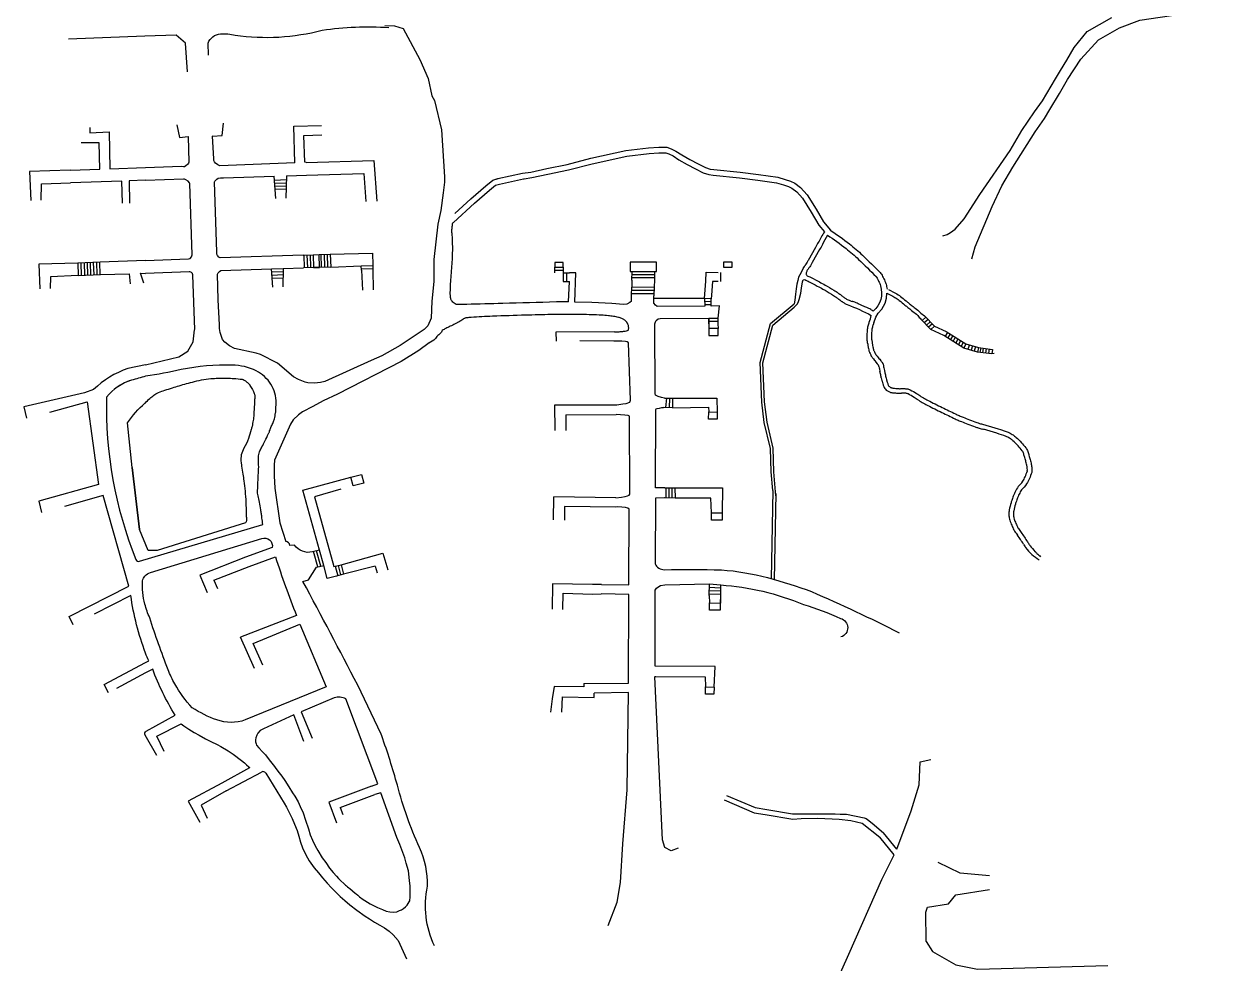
# Model space of a CAD drawing. Header units: inches. Extents: x 115195 to 116809, y 149977 to 152334.
# Drawn here: x 115461.2 to 115848.5, y 151660.7 to 151965.2 of the extents above; entities that cross this region are included whole.
import ezdxf

# ---------------------------------------------------------------- set-up
doc = ezdxf.new("R2010")
doc.units = ezdxf.units.IN
doc.header["$MEASUREMENT"] = 0
doc.layers.add('Alley', color=7, linetype='Continuous', true_color=0x005ce6)

msp = doc.modelspace()

# ---------------------------------------------------------------- linework, layer by layer
at = {"layer": 'Alley'}
for p, q in [((115500.38, 151961.18), (115475.6, 151960.23)), ((115476.13, 151917.75), (115485.75, 151918.1)), ((115489.03, 151918.17), (115500.6, 151918.64)), ((115542.84, 151908.59), (115542.3, 151915.83)), ((115542.39, 151914.56), (115546.25, 151914.74)), ((115546.28, 151915.95), (115546.09, 151908.7)), ((115546.28, 151915.95), (115552.73, 151916.15)), ((115542.47, 151913.57), (115546.22, 151913.72)), ((115542.54, 151912.57), (115546.19, 151912.7)), ((115542.62, 151911.57), (115546.17, 151911.68)), ((115479.66, 151887.66), (115479.77, 151883.67)), ((115480.66, 151887.7), (115480.77, 151883.72)), ((115481.65, 151887.74), (115481.78, 151883.76)), ((115482.65, 151887.78), (115482.79, 151883.81)), ((115483.65, 151887.82), (115483.8, 151883.85)), ((115484.65, 151887.86), (115484.81, 151883.9)), ((115485.65, 151887.89), (115485.81, 151883.94)), ((115500.6, 151888.45), (115485.84, 151887.9)), ((115551.89, 151890.25), (115552.02, 151886.13)), ((115552.89, 151890.3), (115553.03, 151886.15)), ((115553.89, 151890.34), (115554.04, 151886.18)), ((115554.89, 151890.38), (115556.89, 151890.43)), ((115557.43, 151890.45), (115557.55, 151886.28)), ((115558.43, 151890.5), (115558.57, 151886.3)), ((115559.43, 151890.54), (115559.6, 151886.32)), ((115514.72, 151884.84), (115500.6, 151884.29)), ((115516.52, 151866.09), (115515.92, 151883.75)), ((115541.44, 151884.78), (115545.2, 151884.93)), ((115541.52, 151883.78), (115545.17, 151883.91)), ((115545.22, 151885.95), (115551.79, 151886.13)), ((115555.5, 151886.22), (115556.55, 151886.26)), ((115556.5, 151886.25), (115555.55, 151886.22)), ((115556, 151886.24), (115556.05, 151886.24)), ((115560.62, 151886.35), (115570.51, 151886.76)), ((115570.57, 151885.76), (115574.24, 151885.87)), ((115570.6, 151885.4), (115570.88, 151878.85)), ((115574.25, 151885.49), (115574.35, 151878.97)), ((115633.27, 151885.38), (115635.98, 151885.35)), ((115636.98, 151884.38), (115637.01, 151881.68)), ((115658.28, 151883.96), (115665.55, 151883.98)), ((115686.93, 151884.58), (115686.92, 151881.68)), ((115541.59, 151882.78), (115545.14, 151882.89)), ((115637.64, 151875.04), (115638.01, 151881.66)), ((115658.24, 151882.07), (115658.21, 151879.84)), ((115658.26, 151882.96), (115665.54, 151882.98)), ((115665.53, 151882.1), (115665.44, 151879.94)), ((115658.11, 151875.35), (115658.1, 151877.2)), ((115658.13, 151877.84), (115665.36, 151877.78)), ((115658.17, 151878.84), (115665.4, 151878.86)), ((115681.79, 151876.22), (115665.31, 151876.22)), ((115683.87, 151875.11), (115681.81, 151875.16)), ((115683.87, 151874.11), (115681.82, 151874.11)), ((115683.14, 151868.83), (115686.11, 151868.82)), ((115686.1, 151867.97), (115686.14, 151866.45)), ((115753.48, 151870.07), (115752.27, 151869)), ((115754.18, 151869.35), (115752.97, 151868.28)), ((115754.89, 151868.64), (115753.67, 151867.57)), ((115755.59, 151867.93), (115754.38, 151866.86)), ((115759.3, 151864.17), (115755.08, 151866.15)), ((115756.29, 151867.22), (115760.09, 151865.44)), ((115760.48, 151865.2), (115759.7, 151863.92)), ((115761.33, 151864.67), (115760.57, 151863.38)), ((115762.18, 151864.14), (115761.44, 151862.83)), ((115763.03, 151863.61), (115762.31, 151862.29)), ((115763.88, 151863.08), (115763.19, 151861.74)), ((115764.72, 151862.55), (115764.06, 151861.2)), ((115765.57, 151862.02), (115764.93, 151860.65)), ((115767.64, 151861.13), (115767.11, 151859.72)), ((115768.6, 151860.85), (115768.15, 151859.42)), ((115769.56, 151860.57), (115769.18, 151859.12)), ((115771.29, 151860.17), (115770.99, 151858.7)), ((115772.07, 151860.08), (115771.79, 151858.6)), ((115735.2, 151858.8), (115735.25, 151858.68)), ((115735.25, 151858.68), (115735.42, 151858.31)), ((115735.42, 151858.31), (115735.61, 151857.9)), ((115735.61, 151857.9), (115735.67, 151857.77)), ((115736.5, 151856.58), (115736.88, 151856.12)), ((115737.13, 151855.83), (115736.88, 151856.12)), ((115773.06, 151859.94), (115772.81, 151858.46)), ((115774.05, 151859.81), (115773.82, 151858.33)), ((115775.65, 151858.34), (115774.84, 151858.19)), ((115737.38, 151855.51), (115737.13, 151855.83)), ((115737.77, 151855.03), (115737.38, 151855.51)), ((115738.2, 151854.42), (115738.19, 151854.44)), ((115738.41, 151853.32), (115738.6, 151852.49)), ((115738.77, 151851.75), (115738.6, 151852.49)), ((115739.3, 151849.34), (115739.55, 151848.55)), ((115743.14, 151845.59), (115743.61, 151845.54)), ((115743.61, 151845.54), (115744, 151845.5)), ((115669.41, 151843.89), (115669.15, 151840.81)), ((115670.41, 151843.9), (115670.25, 151840.78)), ((115636.82, 151838.48), (115636.77, 151833.4)), ((115636.82, 151838.48), (115653.16, 151838.61)), ((115774.3, 151833.12), (115773.23, 151833.44)), ((115776.47, 151832.47), (115774.3, 151833.12)), ((115777.23, 151832.24), (115776.47, 151832.47)), ((115778.74, 151831.77), (115777.23, 151832.24)), ((115496.22, 151821.34), (115498.61, 151801.28)), ((115669.17, 151814.77), (115669.16, 151811.51)), ((115670.17, 151814.76), (115670.17, 151811.49)), ((115671.17, 151814.75), (115671.19, 151811.48)), ((115703.91, 151813.88), (115703.31, 151785.32)), ((115632.83, 151804.39), (115632.93, 151811.88)), ((115652.99, 151811.57), (115632.93, 151811.88)), ((115704.88, 151812.95), (115704.29, 151785)), ((115557.4, 151789.42), (115556.04, 151794.37)), ((115533, 151792.29), (115518.14, 151786.47)), ((115556.43, 151789.17), (115555.07, 151794.12)), ((115563.98, 151789.88), (115577.48, 151793.58)), ((115577.48, 151793.58), (115579.11, 151788.19)), ((115518.14, 151786.47), (115520.52, 151780.83)), ((115522.71, 151784.83), (115534.21, 151789.27)), ((115562.06, 151789.35), (115562.86, 151786.28)), ((115563.02, 151789.62), (115563.82, 151786.53)), ((115575, 151789.44), (115564.79, 151786.78)), ((115575, 151789.44), (115575.66, 151787.27)), ((115522.71, 151784.83), (115523.86, 151782.11)), ((115683.31, 151782.58), (115686.94, 151782.36)), ((115683.28, 151779.88), (115683.34, 151777.48)), ((115683.29, 151780.42), (115686.9, 151780.36)), ((115683.3, 151781.5), (115686.92, 151781.36)), ((115686.89, 151779.87), (115686.83, 151777.44)), ((115535.45, 151764.34), (115550.6, 151770.59)), ((115550.6, 151770.59), (115559.17, 151750.23)), ((115535.87, 151756.26), (115531.41, 151766.34)), ((115538.57, 151757.29), (115535.45, 151764.34)), ((115502.9, 151756), (115500.6, 151754.77)), ((115500.6, 151754.77), (115491.14, 151749.7)), ((115665.62, 151753.54), (115665.75, 151753.62)), ((115665.75, 151753.62), (115665.98, 151753.63)), ((115665.98, 151753.63), (115681.93, 151753.56)), ((115681.93, 151753.56), (115682.1, 151750.24)), ((115633.01, 151750.43), (115632.41, 151746.41)), ((115642.59, 151750.22), (115633.01, 151750.43)), ((115642.59, 151751.33), (115642.59, 151750.22)), ((115657.11, 151748.45), (115646.03, 151748.2)), ((115656.7, 151716.87), (115657.11, 151748.45)), ((115632.41, 151746.41), (115631.84, 151742.1)), ((115526.73, 151716.52), (115538.21, 151722.66)), ((115539.53, 151722.31), (115545.51, 151712.57)), ((115573.82, 151718.1), (115559.96, 151712.87)), ((115559.96, 151712.87), (115562.49, 151706.16)), ((115563.7, 151711.1), (115574.89, 151715.33)), ((115688.13, 151713.64), (115697.87, 151709.47)), ((115688.86, 151715.03), (115698.15, 151711.17)), ((115545.51, 151712.57), (115546.26, 151711.23)), ((115546.26, 151711.23), (115548.09, 151707.6)), ((115563.7, 151711.1), (115564.54, 151708.85)), ((115548.09, 151707.6), (115548.91, 151705.76)), ((115548.91, 151705.76), (115549.74, 151703.67)), ((115549.74, 151703.67), (115550.23, 151701.85)), ((115550.23, 151701.85), (115550.77, 151699.92)), ((115743.24, 151695.83), (115738.6, 151701.58)), ((115744.04, 151697.66), (115739.79, 151702.99)), ((115550.77, 151699.92), (115551.44, 151698.08)), ((115551.44, 151698.08), (115552.51, 151695.79)), ((115552.51, 151695.79), (115553.66, 151693.81)), ((115553.66, 151693.81), (115555.27, 151691.59)), ((115555.27, 151691.59), (115556.63, 151689.98)), ((115556.63, 151689.98), (115557.92, 151688.39)), ((115557.92, 151688.39), (115559.44, 151686.65)), ((115559.44, 151686.65), (115560.88, 151685.1)), ((115560.88, 151685.1), (115562.37, 151683.59)), ((115562.37, 151683.59), (115563.71, 151682.31)), ((115563.71, 151682.31), (115565.21, 151680.97)), ((115565.21, 151680.97), (115566.82, 151679.6)), ((115566.82, 151679.6), (115569.07, 151677.85)), ((115569.07, 151677.85), (115571.75, 151675.94)), ((115571.75, 151675.94), (115573.17, 151675.01)), ((115573.17, 151675.01), (115574.81, 151674)), ((115574.81, 151674), (115576.48, 151673.03)), ((115576.48, 151673.03), (115578.01, 151672.13)), ((115578.01, 151672.13), (115579.51, 151671.03)), ((115579.51, 151671.03), (115580.85, 151669.84)), ((115580.85, 151669.84), (115582.5, 151668)), ((115582.5, 151668), (115585.19, 151662.07))]:
    msp.add_line(p, q, dxfattribs=at)
for points in [[(115768.34, 151888.99), (115769.44, 151892.89), (115774.99, 151906.04), (115778.14, 151912.65), (115781.62, 151918.77), (115788.94, 151930.26), (115791.91, 151934.52), (115793.68, 151937.44), (115796.8, 151942.66), (115799.4, 151947.16), (115803.71, 151953.75), (115809.39, 151960.05), (115816.28, 151963.88), (115822.83, 151966.43), (115836.04, 151968.31), (115842.28, 151969.71), (115845.52, 151971.58), (115847.59, 151974.45), (115848.52, 151980.09), (115848.5, 151989.53), (115846.9, 151994.32), (115843.27, 151997.37), (115835.66, 151999.3), (115831.69, 152000)], [(115578.18, 151964.64), (115581.26, 151964.61), (115584.04, 151963.71), (115589.53, 151953.67), (115592.2, 151947.55), (115593.38, 151941.93)], [(115758.95, 151896.45), (115760.4, 151896.93), (115761.44, 151897.54), (115763.02, 151898.67), (115765.89, 151901.96), (115771.03, 151909.84), (115780.83, 151924.14), (115784.61, 151930.59), (115788.74, 151936.7), (115791.25, 151940.28), (115795.55, 151947.44), (115797.17, 151950.04), (115799.13, 151953.4), (115801.52, 151957.58), (115805.81, 151962.71), (115813.81, 151967.31)], [(115514.22, 151949.63), (115513.59, 151958.95), (115510.5, 151961.59), (115500.38, 151961.18)], [(115593.38, 151941.93), (115594.28, 151940.41), (115596.48, 151930.86), (115597.49, 151915.64), (115597.48, 151913.84), (115597.09, 151910.4), (115596.24, 151904.7), (115595.3, 151900.24), (115594.03, 151888.83), (115594.06, 151881.65), (115593.37, 151875.26)], [(115482.48, 151931.62), (115482.53, 151929.92), (115488.8, 151930.2), (115489.03, 151918.17)], [(115510.77, 151932.53), (115511.64, 151928.37), (115514.45, 151928.66), (115514.67, 151920.36), (115514.53, 151920), (115514.16, 151919.61), (115513.61, 151919.15), (115513.24, 151918.89), (115512.86, 151918.86), (115512.23, 151918.93), (115500.6, 151918.53)], [(115522.27, 151928.81), (115525.4, 151929.07), (115525.8, 151932.97)], [(115549.02, 151920.21), (115548.64, 151932.02), (115557.62, 151932.31)], [(115485.75, 151918.1), (115485.51, 151926.61), (115479.73, 151926.67)], [(115549.02, 151920.21), (115524.62, 151919.23), (115524, 151919.51), (115523.31, 151920.06), (115522.96, 151920.5), (115522.72, 151920.91), (115522.7, 151921.46), (115522.27, 151928.81), (115522.41, 151928.93)], [(115552.62, 151920.31), (115552.19, 151920.35), (115551.9, 151929), (115557.72, 151929.22)], [(115600.37, 151900.83), (115607.18, 151907.13), (115612.05, 151911.31), (115614.06, 151912.92), (115615.26, 151913.28), (115623.12, 151915), (115623.25, 151915), (115625.8, 151915.38), (115630.99, 151916.48), (115637.65, 151917.86), (115645.32, 151919.85), (115656.55, 151922.35), (115663.79, 151923.22), (115666.99, 151923.44), (115668.43, 151923.39), (115669.19, 151923.38), (115670.22, 151923.03), (115671.55, 151922.39), (115673.38, 151921.16), (115676.11, 151919.62), (115678.82, 151918.23), (115681.32, 151916.94), (115683.15, 151916.34), (115684.58, 151916.18), (115693.06, 151915.29), (115699.04, 151914.59), (115705.07, 151913.7), (115707.35, 151913.04), (115708.98, 151912.49), (115710.08, 151911.98), (115711.62, 151910.78), (115713.51, 151908.72), (115716.33, 151904.14), (115718.85, 151899.93), (115720.62, 151897.74)], [(115600.78, 151903.71), (115605.96, 151908.51), (115610.88, 151912.72), (115613.19, 151914.58), (115614.8, 151915.06), (115622.72, 151916.8), (115625.48, 151917.18), (115630.62, 151918.28), (115637.23, 151919.65), (115644.89, 151921.64), (115656.24, 151924.17), (115663.62, 151925.05), (115666.96, 151925.28), (115668.48, 151925.23), (115669.5, 151925.21), (115670.92, 151924.74), (115672.46, 151923.99), (115674.35, 151922.73), (115676.98, 151921.24), (115679.66, 151919.86), (115682.03, 151918.64), (115683.54, 151918.15), (115684.78, 151918.01), (115693.26, 151917.11), (115699.28, 151916.41), (115705.46, 151915.5), (115707.9, 151914.79), (115709.66, 151914.2), (115711.05, 151913.55), (115712.87, 151912.14), (115714.98, 151909.83), (115717.9, 151905.1), (115720.35, 151900.99), (115722.53, 151898.33)], [(115552.62, 151920.31), (115574.58, 151920.91), (115575.5, 151907.77)], [(115476.13, 151917.75), (115463.01, 151917.35), (115463.43, 151907.99)], [(115493.15, 151907.05), (115492.88, 151914.26), (115476.27, 151913.7)], [(115500.6, 151914.49), (115495.23, 151914.27), (115495.42, 151907.12)], [(115500.6, 151888.45), (115514.54, 151888.98), (115515, 151889.19), (115515.49, 151889.68), (115515.63, 151889.98), (115515.69, 151890.3), (115514.92, 151913.46), (115514.79, 151913.72), (115514.38, 151914.23), (115513.63, 151914.69), (115513.18, 151914.82), (115512.87, 151914.85), (115500.6, 151914.39)], [(115551.67, 151890.24), (115524.79, 151889.31), (115524.39, 151889.56), (115523.92, 151890.1), (115523.69, 151890.58), (115523.65, 151891.16), (115522.93, 151913.95), (115523.05, 151914.21), (115523.32, 151914.53), (115523.72, 151914.9), (115524.15, 151915.2), (115524.86, 151915.32), (115525.88, 151915.34), (115542.3, 151915.83)], [(115552.73, 151916.15), (115571.29, 151916.74), (115572.03, 151907.65)], [(115600.78, 151903.71), (115605.96, 151908.51), (115610.88, 151912.72), (115613.19, 151914.58), (115614.91, 151915.09)], [(115466.75, 151908.09), (115466.87, 151913.4), (115476.27, 151913.7)], [(115478.66, 151887.62), (115466, 151887.25), (115466.35, 151879.33)], [(115485.84, 151887.9), (115478.66, 151887.62), (115478.76, 151883.63), (115486.01, 151883.95)], [(115551.67, 151890.24), (115554.89, 151890.38), (115555.05, 151886.2), (115551.79, 151886.13)], [(115556.89, 151890.43), (115560.43, 151890.58), (115560.62, 151886.35), (115557, 151886.27)], [(115560.43, 151890.58), (115574.12, 151890.84), (115574.27, 151886.93)], [(115478.76, 151883.63), (115469.77, 151883.23), (115469.67, 151879.43)], [(115486.01, 151883.95), (115495.29, 151884.21), (115495.63, 151880.98)], [(115500, 151881.11), (115498.9, 151884.36), (115500.61, 151884.29)], [(115593.37, 151875.26), (115593.21, 151869.76), (115592.11, 151867.29), (115590.91, 151866.11), (115586.7, 151863.26), (115583.1, 151860.89), (115577.2, 151857.54), (115573.71, 151856.03), (115558.66, 151849.22), (115557.26, 151848.9), (115555.39, 151848.72), (115553.18, 151848.81), (115552.29, 151849.04), (115550.19, 151849.87), (115548.5, 151850.81), (115543.33, 151855.25), (115537.87, 151858.03), (115536.42, 151858.48), (115529.39, 151859.97), (115527.85, 151860.79), (115526.25, 151862.01), (115525.58, 151862.91), (115524.81, 151865.14), (115524.56, 151866.43), (115524.54, 151867.66), (115524.13, 151875.72), (115523.93, 151884.06), (115524.12, 151884.5), (115524.56, 151884.96), (115524.97, 151885.2), (115541.37, 151885.77)], [(115541.81, 151879.8), (115541.37, 151885.77), (115545.22, 151885.95), (115545.06, 151879.91)], [(115555.05, 151886.2), (115557, 151886.27), (115555.05, 151886.2), (115557, 151886.27)], [(115570.6, 151885.4), (115570.51, 151886.76), (115574.23, 151886.91), (115574.25, 151885.49)], [(115633.27, 151884.46), (115633.28, 151886.38), (115635.98, 151886.38), (115635.98, 151884.41)], [(115637.97, 151884.36), (115635.98, 151884.41), (115635.99, 151881.7), (115638.01, 151881.66)], [(115639.71, 151875.03), (115640.01, 151884.5), (115638, 151884.48)], [(115658.24, 151882.07), (115658.31, 151884.96), (115665.56, 151884.98), (115665.53, 151882.1)], [(115681.79, 151876.22), (115682.2, 151881.83), (115682.28, 151884.75), (115686.21, 151884.59)], [(115713.69, 151885.98), (115713.03, 151884.58), (115712.17, 151883.05), (115711.94, 151882.06), (115711.68, 151880.87), (115711.48, 151879.28), (115711.25, 151877.56), (115710.98, 151875.64), (115710.79, 151874.48)], [(115658.1, 151877.2), (115658.21, 151879.84), (115665.44, 151879.94), (115665.33, 151877.09)], [(115686.19, 151881.68), (115684.29, 151881.73), (115683.97, 151877.27), (115683.88, 151876.11)], [(115665.34, 151874.67), (115665.31, 151876.22), (115665.33, 151877.09)], [(115683.86, 151873.7), (115683.88, 151876.11), (115681.79, 151876.22), (115681.83, 151873.69)], [(115736.62, 151868.23), (115737.3, 151870.17), (115738, 151871.38), (115739.2, 151872.72), (115740.3, 151874.67), (115740.76, 151876.31), (115740.83, 151877.89)], [(115658.11, 151875.35), (115657.59, 151874.85), (115656.54, 151874.3), (115655.46, 151874.25), (115651.71, 151874.51), (115645.28, 151874.86), (115639.71, 151875.03)], [(115681.83, 151873.69), (115666.4, 151873.53), (115665.88, 151873.97), (115665.34, 151874.67)], [(115686.21, 151869.82), (115686.58, 151873.79), (115683.86, 151873.7)], [(115703.91, 151813.88), (115703.35, 151819.96), (115703.15, 151827.49), (115701.12, 151835.92), (115700.32, 151842.56), (115699.74, 151855.46), (115703.09, 151868.02), (115710.79, 151874.48)], [(115668.79, 151843.89), (115667.8, 151844.12), (115666.7, 151844.43), (115665.9, 151844.84), (115665.76, 151845.4), (115665.69, 151868.01), (115665.82, 151868.58), (115666.1, 151869.05), (115666.7, 151869.57), (115667.42, 151869.72), (115683.13, 151869.85), (115683.16, 151866.46)], [(115683.14, 151867.96), (115683.13, 151869.85), (115686.11, 151869.82), (115686.1, 151867.97)], [(115753.03, 151870.52), (115756.29, 151867.22), (115755.08, 151866.15), (115751.82, 151869.45)], [(115500.6, 151854.71), (115511.35, 151857.22), (115514.31, 151859.14), (115515.97, 151862.1), (115516.46, 151866.05)], [(115652.56, 151865.39), (115633.61, 151865.26), (115633.62, 151862.38)], [(115760.09, 151865.44), (115766.42, 151861.49), (115765.8, 151860.11), (115759.3, 151864.17)], [(115592.46, 151861.76), (115589.16, 151859.3), (115583.47, 151855.75), (115562.85, 151845.2), (115558.16, 151842.96), (115554.83, 151841.14), (115551.51, 151839.38), (115550.17, 151838.44), (115548.39, 151836.84), (115547.58, 151835.41), (115542.42, 151823.81), (115542.3, 151822.14), (115542.23, 151818.72), (115542.46, 151814.63), (115544.15, 151803.41), (115546.02, 151797.41)], [(115653.34, 151841.67), (115655.25, 151842), (115656.37, 151842.13), (115657.51, 151842.56), (115657.75, 151843.16), (115657.07, 151861.81), (115656.68, 151862.14), (115656.1, 151862.23), (115654.92, 151862.29), (115652.34, 151862.39), (115641.32, 151862.4)], [(115766.42, 151861.49), (115770.52, 151860.28), (115770.21, 151858.81), (115765.8, 151860.11)], [(115770.52, 151860.28), (115775.04, 151859.68), (115774.84, 151858.19), (115770.21, 151858.81)], [(115469.55, 151839.36), (115481.66, 151842.72), (115485.34, 151815.86), (115465.97, 151810.51), (115466.91, 151806.81)], [(115633.34, 151833.39), (115633.26, 151841.72), (115653.34, 151841.67)], [(115668.92, 151814.77), (115665.89, 151814.75), (115665.95, 151840.18), (115666.05, 151840.37), (115666.45, 151840.51), (115667.15, 151840.66), (115667.94, 151840.82), (115668.47, 151840.83)], [(115668.79, 151843.89), (115671.41, 151843.9), (115671.35, 151840.76), (115668.47, 151840.83)], [(115671.35, 151840.76), (115683.03, 151840.9), (115683.13, 151839.4)], [(115671.41, 151843.9), (115685.71, 151843.91), (115685.88, 151839.37)], [(115652.99, 151811.57), (115654.83, 151811.72), (115656.07, 151811.97), (115656.82, 151812.17), (115657.31, 151812.36), (115657.52, 151812.7), (115657.42, 151837.98), (115657.21, 151838.15), (115656.97, 151838.19), (115655.94, 151838.36), (115653.16, 151838.61)], [(115557.01, 151794.61), (115551.54, 151813.99), (115567.16, 151818.26)], [(115563.92, 151814.38), (115555.39, 151811.86), (115561.63, 151789.24)], [(115668.92, 151814.77), (115672.17, 151814.74), (115672.2, 151811.46), (115668.9, 151811.51)], [(115672.17, 151814.74), (115687.58, 151814.8), (115687.45, 151806.66)], [(115477.17, 151770.34), (115475.79, 151773.09), (115495.18, 151782.86), (115486.82, 151812.3), (115474.28, 151808.76)], [(115683.98, 151806.69), (115683.79, 151811.41), (115672.2, 151811.46)], [(115652.96, 151808.56), (115636.4, 151808.76), (115636.36, 151804.35)], [(115648.35, 151783.43), (115657.19, 151783.34), (115657.31, 151807.9), (115656.88, 151808.19), (115656.13, 151808.36), (115654.93, 151808.51), (115653.59, 151808.63), (115652.96, 151808.56)], [(115556.02, 151789.07), (115558.37, 151789.66), (115557.01, 151794.61), (115554.67, 151794.02)], [(115562.43, 151786.17), (115559.43, 151785.38), (115558.37, 151789.66)], [(115561.63, 151789.24), (115563.98, 151789.88), (115564.79, 151786.78), (115562.43, 151786.17)], [(115648.35, 151783.43), (115645.48, 151783.49), (115632.43, 151783.62), (115632.39, 151775.4)], [(115684.85, 151750.19), (115685.23, 151756.87), (115665.72, 151756.96), (115665.74, 151781.65), (115666.19, 151782.25), (115666.93, 151782.77), (115667.49, 151783.16), (115668.92, 151783.29), (115683.33, 151783.66)], [(115683.28, 151779.88), (115683.33, 151783.66), (115686.96, 151783.36), (115686.89, 151779.87)], [(115635.81, 151775.35), (115635.95, 151780.6), (115645.42, 151780.34), (115648.25, 151780.41)], [(115642.59, 151751.33), (115657.16, 151751.46), (115657.17, 151780.26), (115648.31, 151780.39)], [(115488.57, 151748.34), (115487.16, 151750.98), (115500.6, 151758.14)], [(115673.22, 151697.92), (115670.9, 151697.06), (115668.85, 151698.19), (115668.09, 151700.63), (115665.62, 151753.54)], [(115635.53, 151742.02), (115635.74, 151747.08), (115645.94, 151746.84), (115646.03, 151748.2)], [(115551.94, 151732.58), (115548.69, 151741.19), (115538.79, 151736.63), (115537.75, 151736.08), (115536.96, 151735.24), (115536.61, 151734.59), (115536.3, 151733.78), (115536.22, 151733.07), (115536.25, 151732.42), (115536.43, 151731.76), (115536.6, 151731.38), (115537.35, 151730.55), (115538.53, 151729.24), (115539.42, 151728.23), (115540.38, 151727.04), (115541.1, 151726.11), (115542.37, 151724.45), (115542.86, 151723.84), (115543.94, 151722.42), (115544.71, 151721.27), (115545.68, 151719.89), (115547.03, 151717.85), (115548.22, 151715.95), (115548.95, 151714.78), (115550.07, 151712.96), (115550.72, 151711.52), (115551.64, 151709.42), (115552.43, 151707.02), (115553.4, 151704.22), (115553.95, 151702.3), (115554.72, 151700.59), (115555.6, 151698.77), (115556.43, 151697.18), (115557.86, 151694.84), (115559, 151693.3), (115560.23, 151691.49), (115561.4, 151690.1), (115562.5, 151688.88), (115563.16, 151688.15), (115563.93, 151687.41), (115564.84, 151686.52), (115565.44, 151686), (115565.74, 151685.71), (115566, 151685.48), (115566.45, 151685.11), (115566.77, 151684.85), (115567.71, 151684.1), (115568.49, 151683.41), (115568.81, 151683.13), (115569.34, 151682.7), (115569.97, 151682.2), (115571.11, 151681.36), (115571.69, 151680.98), (115573.4, 151679.91), (115574.28, 151679.46), (115575.29, 151678.94), (115575.75, 151678.74), (115577.43, 151678.07), (115578.6, 151677.58), (115579.8, 151677.32), (115580.92, 151677.27), (115582.02, 151677.37), (115582.86, 151677.71), (115583.51, 151677.96), (115584.19, 151678.37), (115584.86, 151678.93), (115585.38, 151679.49), (115585.75, 151680.02), (115586.06, 151680.56), (115586.24, 151680.91), (115586.28, 151681.02), (115586.34, 151682.03), (115586.36, 151682.63), (115586.34, 151685.62), (115586.15, 151687.52), (115585.77, 151690.62), (115585.09, 151693.1), (115584.57, 151694.8), (115582.96, 151699.15), (115582.07, 151701.44), (115576.84, 151715.96), (115574.89, 151715.33)], [(115506.61, 151729.28), (115504.29, 151734.25), (115512.1, 151738.24), (115513.04, 151737.61), (115514.62, 151736.57), (115516.35, 151735.49), (115517.99, 151734.55), (115520.04, 151733.4), (115521.76, 151732.57), (115523.8, 151731.56), (115524.97, 151730.96), (115527.33, 151729.54), (115529, 151728.43), (115531.73, 151726.4), (115532.62, 151725.61), (115533.36, 151724.95), (115534.04, 151724.32), (115534.24, 151724.13), (115534.31, 151724.06), (115525.31, 151719.02)], [(115744.04, 151697.66), (115748.67, 151710.03), (115751.27, 151718.51), (115751.66, 151725.93), (115755.08, 151726.74)], [(115525.31, 151719.02), (115514.44, 151713.17), (115518.16, 151706.37)], [(115650.51, 151672.85), (115653.43, 151680.48), (115654.54, 151686.83), (115655.28, 151699.39), (115656.7, 151716.87)], [(115526.73, 151716.52), (115518.64, 151711.92), (115520.57, 151707.66)], [(115697.87, 151709.47), (115701.44, 151708.86), (115710.33, 151707.42), (115713.07, 151707.58), (115718.52, 151707.71), (115725.38, 151707.42), (115729.12, 151706.91), (115732.89, 151706.09), (115738.6, 151701.58)], [(115698.15, 151711.17), (115701.93, 151710.54), (115710.23, 151709.09), (115713.01, 151709.15), (115717.99, 151709.12), (115724.09, 151709.06), (115725.74, 151708.96), (115727.8, 151708.95), (115733.44, 151707.85), (115734.11, 151707.57), (115734.55, 151707.28), (115736.07, 151706.05), (115739.79, 151702.99)], [(115709.49, 151626.38), (115710.67, 151626.41), (115713.22, 151629.23), (115728.51, 151663.58), (115739.27, 151687.84), (115743.24, 151695.83)], [(115774.14, 151689.03), (115764.57, 151689.82), (115757.46, 151693.33)], [(115753.63, 151667.68), (115753.49, 151677.17), (115754, 151678.8), (115760.85, 151679.97), (115763.24, 151682.81), (115774.13, 151684.58)], [(115753.63, 151667.68), (115755.65, 151664.47), (115763.18, 151660.19), (115770.19, 151658.78), (115812.43, 151659.97)]]:
    msp.add_lwpolyline(points, dxfattribs=at)
for points in [[(115521.03, 151955.08), (115520.87, 151958.96, -0.288884), (115524.84, 151961.99, -0.081939), (115529.63, 151961.55, 0.099829), (115557.85, 151963.17, -0.052857), (115579.41, 151964.02)], [(115601.28, 151874.24, -0.093812), (115600.58, 151874.63, -0.031297), (115600.15, 151875.03, -0.044469), (115599.74, 151875.55, -0.065768), (115599.55, 151875.95, -0.043019), (115599.43, 151876.47, -0.031694), (115599.37, 151877.19, -0.011753), (115599.39, 151879.29, -0.010624), (115599.51, 151881.6, -0.001184), (115599.72, 151884.4, 0.001722), (115599.87, 151886.32), (115599.96, 151887.64), (115600.06, 151889.1, 0.014268), (115600.12, 151890.86, 0.006148), (115600.11, 151894.95, 0.029743), (115599.94, 151897.23, -0.052072), (115599.9, 151898.53, -0.010073), (115599.95, 151899.12, -0.004188), (115600.12, 151900.52, -0.365461), (115600.37, 151900.83)], [(115720.62, 151897.74, 0.03362), (115718.63, 151894.36, -0.004341), (115717.74, 151892.75), (115715.36, 151888.53), (115715.25, 151888.34, -0.007328), (115714.81, 151887.61, -0.007588), (115714.36, 151886.92, -0.042733), (115714.24, 151886.77, 0.050686), (115713.83, 151886.23, 0.027786), (115713.69, 151885.98)], [(115721.6, 151896.72, -0.002316), (115719.95, 151893.65, -0.004341), (115719.05, 151892.02), (115716.67, 151887.79), (115716.54, 151887.58, -0.007328), (115716.08, 151886.81, -0.007588), (115715.61, 151886.09, -0.042733), (115715.33, 151885.73, 0.050686), (115715.1, 151885.43, 0.032406), (115715.04, 151885.32, 0.010109), (115714.87, 151884.92, 0.0372), (115714.74, 151884.54, 0.042463), (115714.69, 151884.19, 0.135772), (115714.76, 151883.83, 0.142088), (115715.01, 151883.57, 0.041845), (115715.53, 151883.32, -0.028144), (115716.31, 151882.96, -0.003411), (115719.02, 151881.53, -0.005005), (115720.84, 151880.53, -0.008009), (115723.63, 151878.89, -0.014971), (115725.09, 151877.95, -0.018588), (115726, 151877.27, 0.017843), (115726.94, 151876.56, 0.008909), (115727.16, 151876.41, 0.002318), (115728.02, 151875.86, 0.042839), (115728.58, 151875.58, 0.025489), (115729.57, 151875.23)], [(115721.6, 151896.72, -0.018742), (115727.61, 151892.39, -0.026175), (115731.69, 151888.86, -0.005423), (115737.33, 151883.3, -0.056956), (115737.54, 151883.04, -0.02339), (115737.83, 151882.52, -0.010421), (115738.52, 151881.05, -0.03607), (115738.8, 151880.29, -0.296226), (115736.45, 151872.09)], [(115722.52, 151898.33, -0.019064), (115728.74, 151893.85, -0.026175), (115732.97, 151890.19, -0.005423), (115738.64, 151884.61, -0.056956), (115739.11, 151884.01, -0.02339), (115739.48, 151883.35, -0.010421), (115740.21, 151881.81, -0.03607), (115740.58, 151880.79, -0.024231), (115740.94, 151879.23)], [(115515.92, 151883.75, 0.075965), (115515.84, 151884.1, 0.075965), (115515.65, 151884.4, 0.113087), (115515.24, 151884.73, 0.113087), (115514.72, 151884.84)], [(115704.87, 151812.21), (115704.25, 151820.02), (115704.05, 151827.61), (115702, 151836.08), (115701.21, 151842.64), (115700.65, 151855.36), (115703.89, 151867.52), (115710.83, 151873.34, 0.15463), (115712.45, 151875.89), (115712.99, 151877.89), (115713.17, 151879.49), (115713.52, 151881.6), (115713.76, 151882.25), (115714.24, 151882.28)], [(115714.24, 151882.28, 0.041845), (115714.99, 151881.92, -0.028144), (115715.62, 151881.63, -0.003411), (115718.31, 151880.21, -0.005005), (115720.11, 151879.22, -0.008009), (115722.86, 151877.61, -0.014971), (115724.23, 151876.72, -0.018588), (115725.05, 151876.11, 0.017843), (115726.09, 151875.33, 0.008909), (115726.35, 151875.15, 0.002318), (115727.22, 151874.6, 0.042839), (115728.01, 151874.19, -0.037165), (115735.8, 151870.66)], [(115740.83, 151877.89, -0.024202), (115743.48, 151876.54, -0.042329), (115744.88, 151875.57, -0.002096), (115746.71, 151874.05, 0.004006), (115747.67, 151873.25, 0.005062), (115748.87, 151872.3, -0.003888), (115750.44, 151871.06, -0.046631), (115750.87, 151870.65, -0.018141), (115751.82, 151869.45)], [(115741.35, 151879.04, -0.024202), (115744.11, 151877.64, -0.042329), (115745.69, 151876.55, -0.002096), (115747.53, 151875.02, 0.004006), (115748.47, 151874.24, 0.005062), (115749.65, 151873.3, -0.003888), (115751.23, 151872.05, -0.046631), (115751.83, 151871.47), (115753.03, 151870.52)], [(115637.64, 151875.04, 0.000829), (115634.18, 151875.05, 0.006408), (115633.73, 151875.04, 0.001448), (115616.37, 151874.56, -0.002148), (115604.68, 151874.25, -0.001778), (115601.85, 151874.2, -0.013804), (115601.48, 151874.2, -0.076405), (115601.28, 151874.24)], [(115736.45, 151872.09, 0.014429), (115735.33, 151872.78, 0.030176), (115734.77, 151873.06, 0.007148), (115733.3, 151873.66, -0.013558), (115732.52, 151873.99, -0.017214), (115731.58, 151874.46, 0.022921), (115730.88, 151874.8, 0.023081), (115730.14, 151875.08, 0.03114), (115729.57, 151875.23)], [(115652.56, 151865.39, 0.009589), (115653.7, 151865.4, 0.014895), (115654.43, 151865.44, 0.003055), (115655.54, 151865.55, 0.006767), (115656.05, 151865.61, 0.052694), (115656.83, 151865.79, 0.160603), (115657.05, 151865.96, 0.095451), (115657.13, 151866.15, 0.055663), (115657.17, 151866.51, 0.014025), (115657.16, 151866.88, 0.0234), (115657.13, 151867.11, 0.028544), (115657.06, 151867.43, 0.024383), (115656.94, 151867.8, 0.045966), (115656.73, 151868.22, 0.038353), (115656.4, 151868.67, 0.03015), (115656.08, 151869, 0.03357), (115655.76, 151869.26, 0.031443), (115655.42, 151869.47, 0.021898), (115654.92, 151869.7, 0.037444), (115653.87, 151870.05, 0.025064), (115652.26, 151870.37, 0.012624), (115650.58, 151870.58, 0.00964), (115648.37, 151870.75, 0.011288), (115641.89, 151870.98, 0.007418), (115632.02, 151870.95, 0.003063), (115623.74, 151870.76, 0.002379), (115613.08, 151870.4, 0.005077), (115606.13, 151870.05, 0.024187), (115604.68, 151869.9, 0.026459), (115604.15, 151869.79, 0.04648), (115603.86, 151869.68, 0.065234), (115603.38, 151869.36, -0.050652), (115602.77, 151868.94, -0.003238), (115601.74, 151868.38, -0.004174), (115600.93, 151867.95, -0.007176), (115599.34, 151867.16, 0.007944), (115597.89, 151866.44, 0.008522), (115596.76, 151865.83, -0.177713), (115596.08, 151864.87, -0.058722), (115595.6, 151864.43, 0.107768), (115594.54, 151863.17, -0.10618), (115592.35, 151861.68)], [(115736.62, 151868.23, 0.01223), (115736.47, 151867.9, 0.026735), (115736.41, 151867.74, 0.005378), (115736.23, 151867.15, 0.013253), (115736.17, 151866.91, 0.017856), (115736.03, 151866.24, 0.017099), (115735.94, 151865.54, 0.009698), (115735.89, 151864.79, 0.009343), (115735.86, 151864.02, 0.006816), (115735.86, 151863.42, 0.026487), (115735.87, 151863.26, 0.021828), (115735.92, 151862.95, -0.014463), (115736, 151862.48, -0.00403), (115736.09, 151861.88, 0.004636), (115736.16, 151861.36, 0.006415), (115736.24, 151860.89, 0.004397), (115736.37, 151860.2, 0.014877), (115736.5, 151859.62, 0.042302), (115736.57, 151859.41), (115736.62, 151859.3), (115736.79, 151858.93), (115736.97, 151858.53), (115737.03, 151858.39, 0.049109), (115737.16, 151858.18, 0.014777), (115737.66, 151857.53), (115738.03, 151857.08), (115738.29, 151856.77), (115738.55, 151856.46), (115738.94, 151855.96, -0.009682), (115739.16, 151855.68, -0.008648), (115739.39, 151855.36, -0.041588), (115739.55, 151855.08, -0.04613), (115739.65, 151854.8, -0.025564), (115739.75, 151854.32, 0.018445), (115739.87, 151853.65), (115740.06, 151852.83), (115740.24, 151852.08, -0.011945), (115740.51, 151850.7, 0.022091), (115740.68, 151849.96), (115740.73, 151849.78), (115740.97, 151849, 0.005344), (115741.11, 151848.58, 0.005957), (115741.25, 151848.21, 0.063568), (115741.41, 151847.9, 0.058338), (115741.66, 151847.61, 0.035958), (115741.87, 151847.45, 0.04342), (115742.06, 151847.35, 0.022636), (115742.35, 151847.23, 0.035727), (115742.54, 151847.18, 0.009226), (115742.93, 151847.12, 0.009586), (115743.3, 151847.08), (115743.76, 151847.03), (115744.13, 151847, 0.005335), (115744.53, 151846.97, 0.00516), (115744.94, 151846.94, 0.043294), (115745.41, 151846.96, -0.033875), (115745.99, 151847, -0.012195), (115746.33, 151846.99, -0.006765), (115746.94, 151846.94, -0.020126), (115747.46, 151846.88, -0.025501), (115747.86, 151846.79, -0.057428), (115748.43, 151846.56, -0.014829), (115750.48, 151845.37, -0.011172), (115751.9, 151844.44, 0.020714), (115752.68, 151843.96, 0.011179), (115754.18, 151843.15, 0.003745), (115758.76, 151840.85, 0.002197), (115763.05, 151838.76, 0.008047), (115764.23, 151838.21, 0.008182), (115765.56, 151837.65, 0.005241), (115767.65, 151836.84, 0.004734), (115770, 151835.97, 0.012995), (115770.87, 151835.68, 0.005237), (115772.19, 151835.3, -0.004675), (115773.66, 151834.88), (115774.73, 151834.56), (115776.91, 151833.91), (115777.67, 151833.67), (115779.19, 151833.2, -0.039766), (115780.41, 151832.71, -0.033476), (115781.76, 151831.92, -0.038462), (115782.73, 151831.16, -0.019378), (115784.46, 151829.43, -0.017111), (115785.88, 151827.77, -0.05674), (115786.24, 151827.21, -0.025616), (115786.51, 151826.57, -0.013622), (115786.91, 151825.34, -0.010152), (115787.3, 151823.96, -0.009386), (115787.66, 151822.45, -0.030796), (115787.85, 151821.23, -0.035733), (115787.87, 151820.17, -0.068957), (115787.79, 151819.78, -0.012973), (115787.07, 151817.8, -0.057802), (115786.12, 151816.05, -0.045483), (115784.5, 151814.12, 0.018198), (115783.72, 151812.77, 0.032397), (115783.36, 151811.97, 0.005341), (115782.82, 151810.47, 0.00835), (115782.5, 151809.5, 0.030333), (115781.98, 151807.37, 0.053411), (115781.88, 151806.12, 0.053227), (115782.03, 151805.04, 0.038368), (115782.51, 151803.61, 0.013165), (115783.17, 151802.17, 0.030123), (115783.5, 151801.57, 0.018928), (115784.36, 151800.34, -0.015261), (115785.43, 151798.84, -0.01308), (115786.38, 151797.33, 0.018933), (115787.04, 151796.29, 0.024077), (115787.28, 151795.99, 0.003803), (115788.84, 151794.18, 0.024611), (115789.47, 151793.54, 0.013522), (115790.69, 151792.46)], [(115500.6, 151854.71), (115494.85, 151853.48, 0.108709), (115483.76, 151846.66), (115480.85, 151845.59), (115461.16, 151841.01), (115461.98, 151837.4)], [(115538.56, 151802.88, 0.003979), (115538.32, 151805, 0.007963), (115538.13, 151806.36, 0.003387), (115537.92, 151807.65, 0.001722), (115537.48, 151810.18, 0.020002), (115537.05, 151812.17, -0.04691), (115536.91, 151813.03, -0.02014), (115536.9, 151813.5, -0.008716), (115536.93, 151814.56), (115537.02, 151816.35), (115537.09, 151817.59), (115537.13, 151818.36), (115537.22, 151820.13, 0.028004), (115537.21, 151823.02, -0.038491), (115537.25, 151825.13, -0.037914), (115537.41, 151826.07, -0.04512), (115537.68, 151826.83, -0.021601), (115538.32, 151828.11, 0.015002), (115539.28, 151829.93, 0.002371), (115540.45, 151832.36, 0.013818), (115540.64, 151832.78, 0.016432), (115540.8, 151833.22, -0.008846), (115541.09, 151834.04, -0.02535), (115541.65, 151835.34, 0.026348), (115542.19, 151836.59, 0.034105), (115542.34, 151837.11, 0.008973), (115542.74, 151839.09, 0.033956), (115542.81, 151839.66, 0.007275), (115542.89, 151842.32, 0.143876), (115541.23, 151848.35, 0.13971), (115536.47, 151852.69, 0.111191), (115528.66, 151854.59, 0.053389), (115512.16, 151853.12, -0.014497), (115500.6, 151850.95)], [(115500.6, 151850.95, 0.010469), (115496.04, 151849.68, 0.153625), (115487.98, 151844.21)], [(115500.6, 151850.95, 0.010469), (115496.04, 151849.68, 0.098436), (115490.45, 151846.71)], [(115487.98, 151844.21, 0.103376), (115497.47, 151791.58, 0.38672), (115498.68, 151790.99), (115538.56, 151802.88)], [(115668.75, 151811.53), (115665.82, 151811.45), (115665.73, 151790.16, 0.291272), (115668.69, 151788.25, -0.012951), (115687.2, 151788.2, -0.045675), (115702.21, 151785.68, -0.025444), (115716.45, 151781.14, -0.014957), (115744.81, 151767.81)], [(115500.38, 151786.16, -0.144553), (115502.16, 151787.3), (115538.26, 151798.39, -0.570906), (115541.65, 151795.44), (115533, 151792.29)], [(115554.67, 151794.02, -0.31092), (115548.88, 151796.22), (115547.4, 151796.13, 0.27435), (115546.02, 151797.41)], [(115534.21, 151789.27), (115542.69, 151792.39, 0.015589), (115549.51, 151773.42), (115531.41, 151766.34)], [(115594.22, 151666.28, -0.164014), (115592, 151685.6, 0.110432), (115589.37, 151698.2, -0.04189), (115582.2, 151718.35, 0.017092), (115577.16, 151734.36), (115576.95, 151734.98), (115569.35, 151750.86, 0.003273), (115551.58, 151784.47), (115553.38, 151784.96), (115556.02, 151789.07)], [(115500.38, 151777.09, -0.072828), (115499.6, 151784.69, -0.113452), (115500.38, 151786.16)], [(115687.03, 151777.4), (115687, 151783.3, -0.080952), (115713.78, 151777.01, -0.031266), (115725.84, 151772.47, -0.746545), (115725.96, 151766.43)], [(115500.6, 151761.19, -0.055828), (115495.81, 151779.91), (115483.94, 151773.85)], [(115510.09, 151751.2, -0.031459), (115507.87, 151755.83, -0.012697), (115501.96, 151772.59, -0.023701), (115501.06, 151774.83, -0.023178), (115500.38, 151777.09)], [(115500.6, 151758.14), (115501.6, 151758.67, -0.007799), (115500.6, 151761.19)], [(115504.23, 151727.97), (115500.46, 151734.58, -0.419098), (115500.84, 151735.95), (115510.2, 151741.09, -0.052665), (115502.9, 151756)], [(115559.17, 151750.23), (115532.92, 151739.54, -0.171031), (115523.66, 151739.55, -0.05423), (115515.7, 151743.46, -0.058681), (115510.09, 151751.2)], [(115573.82, 151718.1), (115575.86, 151718.87), (115565.47, 151746.34, 0.214631), (115561.77, 151746.68), (115551.02, 151742.19), (115554.63, 151733.6)]]:
    msp.add_lwpolyline(points, format="xyb", dxfattribs=at)
for points in [[(115556.89, 151890.43), (115560.43, 151890.58), (115560.62, 151886.35), (115557, 151886.27)], [(115635.98, 151886.38), (115635.98, 151887.89), (115633.28, 151887.89), (115633.28, 151886.38)], [(115666.17, 151887.94), (115657.62, 151887.92), (115657.62, 151886.35), (115657.62, 151884.98), (115666.17, 151884.97), (115666.17, 151886.34), (115666.17, 151887.94)], [(115690.67, 151887.97), (115687.93, 151887.97), (115687.93, 151886.31), (115690.66, 151886.3)], [(115555.05, 151886.2), (115557, 151886.27), (115555.05, 151886.2), (115557, 151886.27)], [(115686.16, 151864.15), (115686.14, 151866.45), (115683.16, 151866.46), (115683.15, 151864.14)], [(115683.07, 151837.04), (115683.13, 151839.39), (115685.88, 151839.37), (115685.82, 151837.04)], [(115567.91, 151815.43), (115567.16, 151818.26), (115570.57, 151819.09), (115571.33, 151816.35)], [(115683.96, 151804.32), (115683.98, 151806.69), (115687.45, 151806.66), (115687.43, 151804.3)], [(115683.33, 151775.15), (115683.34, 151777.48), (115686.83, 151777.44), (115686.82, 151775.13)], [(115682.02, 151747.88), (115682.1, 151750.24), (115684.85, 151750.19), (115684.8, 151747.85)]]:
    msp.add_lwpolyline(points, close=True, dxfattribs=at)
msp.add_lwpolyline([(115500.38, 151842.23), (115500.42, 151842.27, -0.015007), (115501.96, 151843.75, -0.019419), (115503.24, 151844.82, -0.038158), (115503.95, 151845.28, -0.032613), (115504.83, 151845.7, -0.014921), (115506.85, 151846.43, -0.002654), (115509.3, 151847.21, -0.002982), (115511.49, 151847.89, -0.00499), (115513.88, 151848.58, -0.004732), (115516.41, 151849.26, -0.023277), (115519.49, 151849.91, -0.024119), (115522.5, 151850.25, -0.008408), (115524.35, 151850.34, -0.009536), (115525.99, 151850.36, -0.007737), (115526.99, 151850.34, -0.003445), (115529.24, 151850.24, -0.024811), (115531.86, 151849.97, -0.08448), (115532.6, 151849.72, -0.039905), (115532.95, 151849.5, -0.025583), (115533.44, 151849.08, -0.017821), (115534.24, 151848.28, -0.060608), (115534.44, 151848.02), (115534.64, 151847.65), (115535.21, 151846.62), (115535.55, 151845.99), (115535.71, 151845.7, -0.081637), (115535.91, 151845.13, -0.052047), (115535.98, 151844.19, -0.003453), (115535.95, 151843.39, -0.001738), (115535.87, 151841.8, -0.001717), (115535.68, 151838.64, -0.004865), (115535.6, 151837.52, -0.025567), (115535.49, 151836.63, -0.011745), (115535.09, 151834.72, -0.015533), (115534.8, 151833.65, -0.00574), (115533.91, 151830.79, -0.055095), (115532.48, 151827.63, 0.081671), (115531.62, 151825.44, 0.026676), (115531.46, 151824.41, 0.051203), (115531.46, 151823.87, 0.00609), (115531.56, 151823.04, 0.004105), (115531.73, 151821.8, 0.005509), (115532.12, 151819.25, -0.00626), (115532.47, 151817.01, -0.01207), (115532.85, 151813.76, -0.010911), (115533.1, 151810.14, -0.013205), (115533.15, 151807.83, 0.015255), (115533.2, 151805.83, 0.012075), (115533.26, 151805.2, -0.013722), (115533.3, 151804.64, -0.035361), (115533.29, 151804.35, -0.02184), (115533.23, 151803.9, -0.088568), (115533.17, 151803.74, -0.044192), (115532.98, 151803.46), (115504.39, 151794.49), (115501.42, 151794.42), (115498.61, 151801.28), (115496.22, 151821.34), (115494.78, 151835.82, -0.078639)], format="xyb", close=True, dxfattribs=at)
for centre, radius, start, end in [((115763.7, 151859.11), 30.13, 162.443, 163.6755), ((115737.9, 151867.27), 3.07, 156.3173, 162.443), ((115726.44, 151872.55), 9.55, 334.9579, 348.6112), ((115756.6, 151863.68), 22.24, 176.9453, 179.0866), ((115757.83, 151863.67), 23.47, 179.0866, 180.6486), ((115755.12, 151863.76), 20.76, 174.7229, 176.9453), ((115746.33, 151864.58), 11.93, 170.8044, 174.7229), ((115745.48, 151864.71), 11.07, 166.7126, 170.8044), ((115740.76, 151865.83), 6.22, 163.6755, 166.7126), ((115737.32, 151863.43), 2.96, 180.6486, 186.7176), ((115739.45, 151863.68), 5.11, 186.7176, 191.7195), ((115727.88, 151861.28), 6.72, 8.405, 11.7195), ((115698.59, 151856.96), 36.32, 7.4814, 8.405), ((115764.42, 151865.6), 30.08, 187.4814, 188.5439), ((115754.49, 151864.11), 20.03, 188.5439, 190.014), ((115775.07, 151867.74), 40.93, 190.014, 191.0218), ((115746.33, 151862.15), 11.65, 191.0218, 194.431), ((115737.72, 151859.93), 2.76, 194.431, 204.1202), ((115738.18, 151858.92), 2.76, 204.8013, 216.0472), ((115748.39, 151866.36), 15.39, 216.0472, 219.4336), ((115731.83, 151850.26), 7.61, 36.4888, 38.7077), ((115729.97, 151848.89), 9.92, 34.5068, 36.4888), ((115737.75, 151854.24), 0.486, 24.9809, 34.5068), ((115735.03, 151853.61), 3.27, 8.5588, 14.4163), ((115748.8, 151855.68), 10.65, 188.5588, 192.7856), ((115711.56, 151845.6), 27.9, 10.0029, 12.7404), ((115748.98, 151852.2), 10.1, 190.0029, 195.0649), ((115745.58, 151851.28), 6.58, 195.0649, 197.2109), ((115760.79, 151855.33), 22.3, 197.7132, 198.938), ((115756.95, 151854.01), 18.24, 198.938, 200.3032), ((115742.55, 151848.69), 2.89, 200.3032, 214.8523), ((115742.76, 151848.83), 3.14, 214.8523, 228.2071), ((115742.87, 151848.96), 3.31, 228.2071, 236.4445), ((115742.56, 151848.49), 2.74, 236.4445, 246.3894), ((115743.45, 151850.52), 4.96, 246.3894, 251.5764), ((115742.79, 151848.55), 2.89, 251.5764, 259.761), ((115744.42, 151857.54), 12.03, 259.761, 261.8754), ((115744.31, 151856.78), 11.25, 261.8754, 264.0722), ((115745.77, 151865.59), 20.17, 264.9657, 266.1885), ((115745.86, 151866.88), 21.46, 266.1885, 267.3711), ((115745.07, 151849.61), 4.17, 267.3711, 277.2872), ((115745.96, 151842.63), 2.86, 89.5266, 97.2872), ((115745.94, 151840.08), 5.41, 86.7317, 89.5265), ((115745.05, 151824.56), 20.96, 85.1812, 86.7317), ((115746.39, 151840.49), 4.98, 80.5693, 85.1812), ((115746.79, 151842.89), 2.54, 74.7261, 80.5693), ((115747.15, 151844.2), 1.19, 61.579, 74.7261), ((115729.37, 151811.35), 38.54, 58.1806, 61.579), ((115730.49, 151813.16), 36.41, 55.6203, 58.1806), ((115758.13, 151853.55), 12.54, 235.6203, 240.3668), ((115771.63, 151877.28), 39.84, 240.3668, 242.9287), ((115909.64, 152147.32), 343.09, 242.9287, 243.787), ((115998.69, 152328.19), 544.7, 243.787, 244.2905), ((115780.62, 151875.26), 42.01, 244.2905, 246.1347), ((115782.01, 151878.39), 45.43, 246.1347, 248.0098), ((115805.65, 151936.94), 108.57, 248.0098, 249.2108), ((115814.7, 151960.77), 134.06, 249.2108, 250.2958), ((115775.94, 151852.53), 19.1, 250.2958, 253.274), ((115789.67, 151898.22), 66.8, 253.274, 254.4741), ((115750.26, 151756.37), 80.42, 73.4026, 74.4741), ((115776.72, 151825.27), 6.81, 63.6036, 72.7124), ((115775.2, 151822.22), 10.21, 55.9343, 63.6036), ((115777.27, 151825.27), 6.53, 47.1237, 55.9343), ((115761.26, 151808.03), 30.06, 42.6831, 47.1237), ((115760.93, 151807.73), 30.51, 38.7618, 42.6831), ((115783.6, 151825.93), 1.43, 25.772, 38.7618), ((115780.18, 151824.28), 5.23, 19.9026, 25.772), ((115764.14, 151818.47), 22.28, 16.7808, 19.9026), ((115753.07, 151815.13), 33.85, 14.4542, 16.7808), ((115747.25, 151813.63), 39.86, 12.3032, 14.4542), ((115777.89, 151820.32), 8.49, 5.2475, 12.3032), ((115779.05, 151820.99), 7.12, 325.077, 338.3097), ((115749.31, 151832.82), 39.14, 338.3097, 341.2728), ((115780.45, 151820.55), 5.93, 357.1265, 5.2475), ((115796.6, 151806.11), 15.99, 145.3859, 152.6024), ((115774.73, 151824.01), 12.39, 314.6602, 325.077), ((115799.84, 151804.11), 19.64, 162.7103, 169.6601), ((115811.64, 151800.44), 32, 160.7966, 162.7103), ((115853.25, 151785.94), 76.07, 159.5726, 160.7966), ((115789.71, 151809.61), 8.26, 152.1505, 159.5726), ((115787.76, 151806.31), 7.36, 169.6601, 181.8894), ((115787, 151806.29), 6.61, 181.8894, 194.0767), ((115791.57, 151807.43), 11.32, 194.0767, 202.8657), ((115810.24, 151815.31), 31.58, 202.8657, 205.8827), ((115788.34, 151804.68), 7.24, 205.8827, 212.7842), ((115800.07, 151812.23), 21.18, 212.7842, 217.1218), ((115760.2, 151782.06), 28.81, 33.6244, 37.1218), ((115757.07, 151779.98), 32.57, 30.6269, 33.6244), ((115800.37, 151805.61), 17.75, 210.6269, 214.9655), ((115797.19, 151803.64), 14.01, 215.8114, 240.2265), ((115538.68, 151721.78), 1, 31.5325, 118.1822)]:
    msp.add_arc(centre, radius, start, end, dxfattribs=at)

doc.saveas('drawing.dxf')
